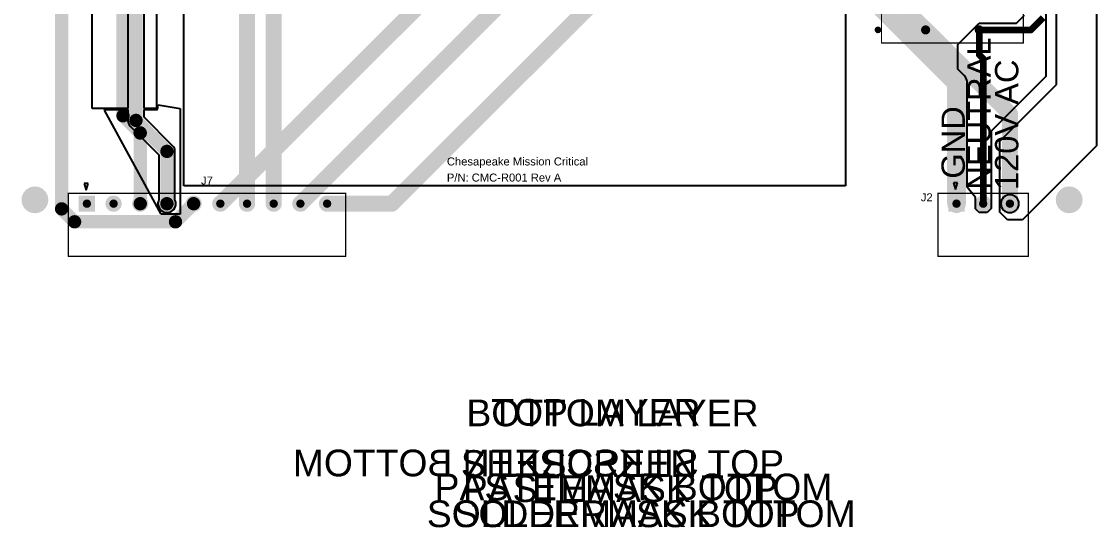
# Model space of a CAD drawing. Header units: millimetres. Extents: x -3.97 to 4.08, y -5.08 to 3.06.
# Drawn here: x -3.97 to 4.08, y -5.08 to -1.29 of the extents above; entities that cross this region are included whole.
import ezdxf

# ---------------------------------------------------------------- set-up
doc = ezdxf.new("R2010")
doc.units = ezdxf.units.MM
doc.header["$MEASUREMENT"] = 0
for name, color, linetype in [('BottomLayer', 5, 'Continuous'), ('BottomOverlay', 54, 'Continuous'), ('BottomPaste', 16, 'Continuous'), ('BottomSolder', 6, 'Continuous'), ('MultiLayer', 9, 'Continuous'), ('PadHoleLayer', 156, 'Continuous'), ('TopLayer', 1, 'Continuous'), ('TopOverlay', 2, 'Continuous'), ('TopPaste', 8, 'Continuous'), ('TopSolder', 216, 'Continuous')]:
    doc.layers.add(name, color=color, linetype=linetype)
doc.styles.add('Arial', font='', dxfattribs={"height": 0.2})
doc.styles.get('Arial').set_extended_font_data('Arial')

# ---------------------------------------------------------------- blocks, each defined once
blk = doc.blocks.new('RELAY_J115F2_1')
at = {"layer": 'BottomLayer'}
h = blk.add_hatch(color=5, dxfattribs=at)
edge = h.paths.add_edge_path()
edge.add_arc((-0.3504, 0.4508), 0.0738, 0, 360)
h = blk.add_hatch(color=5, dxfattribs=at)
edge = h.paths.add_edge_path()
edge.add_arc((-0.3504, 0.1516), 0.0738, 0, 360)
h = blk.add_hatch(color=5, dxfattribs=at)
edge = h.paths.add_edge_path()
edge.add_arc((0.3504, 0.0531), 0.0738, 0, 360)
h = blk.add_hatch(color=5, dxfattribs=at)
edge = h.paths.add_edge_path()
edge.add_arc((-0.2008, -0.4508), 0.0325, 0, 360)
h = blk.add_hatch(color=5, dxfattribs=at)
edge = h.paths.add_edge_path()
edge.add_arc((0.2008, -0.4508), 0.0325, 0, 360)
at = {"layer": 'BottomSolder'}
h = blk.add_hatch(color=6, dxfattribs=at)
edge = h.paths.add_edge_path()
edge.add_arc((-0.3504, 0.4508), 0.0758, 0, 360)
h = blk.add_hatch(color=6, dxfattribs=at)
edge = h.paths.add_edge_path()
edge.add_arc((-0.3504, 0.1516), 0.0758, 0, 360)
h = blk.add_hatch(color=6, dxfattribs=at)
edge = h.paths.add_edge_path()
edge.add_arc((0.3504, 0.0531), 0.0758, 0, 360)
h = blk.add_hatch(color=6, dxfattribs=at)
edge = h.paths.add_edge_path()
edge.add_arc((-0.2008, -0.4508), 0.0345, 0, 360)
h = blk.add_hatch(color=6, dxfattribs=at)
edge = h.paths.add_edge_path()
edge.add_arc((0.2008, -0.4508), 0.0345, 0, 360)
at = {"layer": 'MultiLayer'}
h = blk.add_hatch(color=9, dxfattribs=at)
edge = h.paths.add_edge_path()
edge.add_arc((-0.3504, 0.4508), 0.0738, 0, 360)
h = blk.add_hatch(color=9, dxfattribs=at)
edge = h.paths.add_edge_path()
edge.add_arc((-0.3504, 0.1516), 0.0738, 0, 360)
h = blk.add_hatch(color=9, dxfattribs=at)
edge = h.paths.add_edge_path()
edge.add_arc((0.3504, 0.0531), 0.0738, 0, 360)
h = blk.add_hatch(color=9, dxfattribs=at)
edge = h.paths.add_edge_path()
edge.add_arc((-0.2008, -0.4508), 0.0325, 0, 360)
h = blk.add_hatch(color=9, dxfattribs=at)
edge = h.paths.add_edge_path()
edge.add_arc((0.2008, -0.4508), 0.0325, 0, 360)
at = {"layer": 'PadHoleLayer'}
h = blk.add_hatch(color=156, dxfattribs=at)
edge = h.paths.add_edge_path()
edge.add_arc((-0.3504, 0.4508), 0.0492, 0, 360)
h = blk.add_hatch(color=156, dxfattribs=at)
edge = h.paths.add_edge_path()
edge.add_arc((-0.3504, 0.1516), 0.0492, 0, 360)
h = blk.add_hatch(color=156, dxfattribs=at)
edge = h.paths.add_edge_path()
edge.add_arc((0.3504, 0.0531), 0.0492, 0, 360)
h = blk.add_hatch(color=156, dxfattribs=at)
edge = h.paths.add_edge_path()
edge.add_arc((-0.2008, -0.4508), 0.0217, 0, 360)
h = blk.add_hatch(color=156, dxfattribs=at)
edge = h.paths.add_edge_path()
edge.add_arc((0.2008, -0.4508), 0.0217, 0, 360)
at = {"layer": 'TopLayer'}
h = blk.add_hatch(color=1, dxfattribs=at)
edge = h.paths.add_edge_path()
edge.add_arc((-0.3504, 0.4508), 0.0738, 0, 360)
h = blk.add_hatch(color=1, dxfattribs=at)
edge = h.paths.add_edge_path()
edge.add_arc((-0.3504, 0.1516), 0.0738, 0, 360)
h = blk.add_hatch(color=1, dxfattribs=at)
edge = h.paths.add_edge_path()
edge.add_arc((0.3504, 0.0531), 0.0738, 0, 360)
h = blk.add_hatch(color=1, dxfattribs=at)
edge = h.paths.add_edge_path()
edge.add_arc((-0.2008, -0.4508), 0.0325, 0, 360)
h = blk.add_hatch(color=1, dxfattribs=at)
edge = h.paths.add_edge_path()
edge.add_arc((0.2008, -0.4508), 0.0325, 0, 360)
at = {"layer": 'TopSolder'}
h = blk.add_hatch(color=216, dxfattribs=at)
edge = h.paths.add_edge_path()
edge.add_arc((-0.3504, 0.4508), 0.0758, 0, 360)
h = blk.add_hatch(color=216, dxfattribs=at)
edge = h.paths.add_edge_path()
edge.add_arc((-0.3504, 0.1516), 0.0758, 0, 360)
h = blk.add_hatch(color=216, dxfattribs=at)
edge = h.paths.add_edge_path()
edge.add_arc((0.3504, 0.0531), 0.0758, 0, 360)
h = blk.add_hatch(color=216, dxfattribs=at)
edge = h.paths.add_edge_path()
edge.add_arc((-0.2008, -0.4508), 0.0345, 0, 360)
h = blk.add_hatch(color=216, dxfattribs=at)
edge = h.paths.add_edge_path()
edge.add_arc((0.2008, -0.4508), 0.0345, 0, 360)
at = {"layer": 'TopOverlay', "const_width": 0.00787}
for points in [[(-0.5315, 0.7106), (0.5315, 0.7106)], [(-0.5315, -0.5497), (-0.5315, 0.7102)], [(0.5315, -0.5497), (0.5315, 0.7102)], [(-0.5315, -0.5492), (0.5315, -0.5492)]]:
    blk.add_lwpolyline(points, dxfattribs=at)
at = {"layer": 'TopOverlay'}
for points, const_width in [([(-0.5335, 0.7106, 1), (-0.5295, 0.7106, 1)], 0.00394), ([(-0.5335, 0.7102, 1), (-0.5295, 0.7102, 1)], 0.00394), ([(0.5295, 0.7106, 1), (0.5335, 0.7106, 1)], 0.00394), ([(0.5295, 0.7102, 1), (0.5335, 0.7102, 1)], 0.00394), ([(-0.5479, -0.4508, 1), (-0.5679, -0.4508, 1)], 0.03), ([(-0.5754, -0.4508, 1), (-0.5604, -0.4508, 1)], 0.015), ([(-0.5554, -0.4508, 1), (-0.5404, -0.4508, 1)], 0.015), ([(-0.5335, -0.5492, 1), (-0.5295, -0.5492, 1)], 0.00394), ([(-0.5335, -0.5497, 1), (-0.5295, -0.5497, 1)], 0.00394), ([(0.5295, -0.5492, 1), (0.5335, -0.5492, 1)], 0.00394), ([(0.5295, -0.5497, 1), (0.5335, -0.5497, 1)], 0.00394)]:
    blk.add_lwpolyline(points, format="xyb", close=True, dxfattribs=dict(at, const_width=const_width))
blk = doc.blocks.new('HDR1X3_MOLEX_TERMINAL_3')
at = {"layer": 'BottomLayer'}
blk.add_hatch(color=5, dxfattribs=at).paths.add_polyline_path([(0.0803, -0.0197), (0.1984, -0.0197), (0.1984, -0.1378), (0.0803, -0.1378)])
h = blk.add_hatch(color=5, dxfattribs=at)
edge = h.paths.add_edge_path()
edge.add_arc((0.3394, -0.0787), 0.0591, 0, 360)
h = blk.add_hatch(color=5, dxfattribs=at)
edge = h.paths.add_edge_path()
edge.add_arc((0.5394, -0.0787), 0.0591, 0, 360)
at = {"layer": 'BottomSolder'}
blk.add_hatch(color=6, dxfattribs=at).paths.add_polyline_path([(0.0783, -0.0177), (0.2004, -0.0177), (0.2004, -0.1398), (0.0783, -0.1398)])
h = blk.add_hatch(color=6, dxfattribs=at)
edge = h.paths.add_edge_path()
edge.add_arc((0.3394, -0.0787), 0.0611, 0, 360)
h = blk.add_hatch(color=6, dxfattribs=at)
edge = h.paths.add_edge_path()
edge.add_arc((0.5394, -0.0787), 0.0611, 0, 360)
at = {"layer": 'MultiLayer'}
blk.add_hatch(color=9, dxfattribs=at).paths.add_polyline_path([(0.0803, -0.0197), (0.1984, -0.0197), (0.1984, -0.1378), (0.0803, -0.1378)])
h = blk.add_hatch(color=9, dxfattribs=at)
edge = h.paths.add_edge_path()
edge.add_arc((0.3394, -0.0787), 0.0591, 0, 360)
h = blk.add_hatch(color=9, dxfattribs=at)
edge = h.paths.add_edge_path()
edge.add_arc((0.5394, -0.0787), 0.0591, 0, 360)
at = {"layer": 'PadHoleLayer'}
h = blk.add_hatch(color=156, dxfattribs=at)
edge = h.paths.add_edge_path()
edge.add_arc((0.1394, -0.0787), 0.0315, 0, 360)
h = blk.add_hatch(color=156, dxfattribs=at)
edge = h.paths.add_edge_path()
edge.add_arc((0.3394, -0.0787), 0.0315, 0, 360)
h = blk.add_hatch(color=156, dxfattribs=at)
edge = h.paths.add_edge_path()
edge.add_arc((0.5394, -0.0787), 0.0315, 0, 360)
at = {"layer": 'TopLayer'}
blk.add_hatch(color=1, dxfattribs=at).paths.add_polyline_path([(0.0803, -0.0197), (0.1984, -0.0197), (0.1984, -0.1378), (0.0803, -0.1378)])
h = blk.add_hatch(color=1, dxfattribs=at)
edge = h.paths.add_edge_path()
edge.add_arc((0.3394, -0.0787), 0.0591, 0, 360)
h = blk.add_hatch(color=1, dxfattribs=at)
edge = h.paths.add_edge_path()
edge.add_arc((0.5394, -0.0787), 0.0591, 0, 360)
at = {"layer": 'TopSolder'}
blk.add_hatch(color=216, dxfattribs=at).paths.add_polyline_path([(0.0783, -0.0177), (0.2004, -0.0177), (0.2004, -0.1398), (0.0783, -0.1398)])
h = blk.add_hatch(color=216, dxfattribs=at)
edge = h.paths.add_edge_path()
edge.add_arc((0.3394, -0.0787), 0.0611, 0, 360)
h = blk.add_hatch(color=216, dxfattribs=at)
edge = h.paths.add_edge_path()
edge.add_arc((0.5394, -0.0787), 0.0611, 0, 360)
at = {"layer": 'TopOverlay'}
for p, q in [((0.1169, 0.0772), (0.1319, 0.0272)), ((0.1469, 0.0772), (0.1169, 0.0772)), ((0.1319, 0.0272), (0.1469, 0.0772))]:
    blk.add_line(p, q, dxfattribs=at)
at = {"layer": 'TopOverlay', "const_width": 0.01}
for points in [[(0, -0.4724), (0, 0)], [(0, 0), (0.6787, 0)], [(0.6787, -0.4724), (0.6787, 0)], [(0, -0.4724), (0.6787, -0.4724)]]:
    blk.add_lwpolyline(points, dxfattribs=at)
at = {"layer": 'TopOverlay', "const_width": 0.005}
for points in [[(-0.0025, 0, 1), (0.0025, 0, 1)], [(-0.0025, 0, 1), (0.0025, 0, 1)], [(0.6762, 0, 1), (0.6812, 0, 1)], [(0.6762, 0, 1), (0.6812, 0, 1)], [(-0.0025, -0.4724, 1), (0.0025, -0.4724, 1)], [(-0.0025, -0.4724, 1), (0.0025, -0.4724, 1)], [(0.6762, -0.4724, 1), (0.6812, -0.4724, 1)], [(0.6762, -0.4724, 1), (0.6812, -0.4724, 1)]]:
    blk.add_lwpolyline(points, format="xyb", close=True, dxfattribs=at)
blk = doc.blocks.new('HDR1X10_MOLEX_TERMINAL_8')
at = {"layer": 'BottomLayer'}
blk.add_hatch(color=5, dxfattribs=at).paths.add_polyline_path([(0.0803, -0.0197), (0.1984, -0.0197), (0.1984, -0.1378), (0.0803, -0.1378)])
h = blk.add_hatch(color=5, dxfattribs=at)
edge = h.paths.add_edge_path()
edge.add_arc((0.3394, -0.0787), 0.0591, 0, 360)
h = blk.add_hatch(color=5, dxfattribs=at)
edge = h.paths.add_edge_path()
edge.add_arc((0.5394, -0.0787), 0.0591, 0, 360)
h = blk.add_hatch(color=5, dxfattribs=at)
edge = h.paths.add_edge_path()
edge.add_arc((0.7394, -0.0787), 0.0591, 0, 360)
h = blk.add_hatch(color=5, dxfattribs=at)
edge = h.paths.add_edge_path()
edge.add_arc((0.9394, -0.0787), 0.0591, 0, 360)
h = blk.add_hatch(color=5, dxfattribs=at)
edge = h.paths.add_edge_path()
edge.add_arc((1.1394, -0.0787), 0.0591, 0, 360)
h = blk.add_hatch(color=5, dxfattribs=at)
edge = h.paths.add_edge_path()
edge.add_arc((1.3394, -0.0787), 0.0591, 0, 360)
h = blk.add_hatch(color=5, dxfattribs=at)
edge = h.paths.add_edge_path()
edge.add_arc((1.5394, -0.0787), 0.0591, 0, 360)
h = blk.add_hatch(color=5, dxfattribs=at)
edge = h.paths.add_edge_path()
edge.add_arc((1.7394, -0.0787), 0.0591, 0, 360)
h = blk.add_hatch(color=5, dxfattribs=at)
edge = h.paths.add_edge_path()
edge.add_arc((1.9394, -0.0787), 0.0591, 0, 360)
at = {"layer": 'BottomSolder'}
blk.add_hatch(color=6, dxfattribs=at).paths.add_polyline_path([(0.0783, -0.0177), (0.2004, -0.0177), (0.2004, -0.1398), (0.0783, -0.1398)])
h = blk.add_hatch(color=6, dxfattribs=at)
edge = h.paths.add_edge_path()
edge.add_arc((0.3394, -0.0787), 0.0611, 0, 360)
h = blk.add_hatch(color=6, dxfattribs=at)
edge = h.paths.add_edge_path()
edge.add_arc((0.5394, -0.0787), 0.0611, 0, 360)
h = blk.add_hatch(color=6, dxfattribs=at)
edge = h.paths.add_edge_path()
edge.add_arc((0.7394, -0.0787), 0.0611, 0, 360)
h = blk.add_hatch(color=6, dxfattribs=at)
edge = h.paths.add_edge_path()
edge.add_arc((0.9394, -0.0787), 0.0611, 0, 360)
h = blk.add_hatch(color=6, dxfattribs=at)
edge = h.paths.add_edge_path()
edge.add_arc((1.1394, -0.0787), 0.0611, 0, 360)
h = blk.add_hatch(color=6, dxfattribs=at)
edge = h.paths.add_edge_path()
edge.add_arc((1.3394, -0.0787), 0.0611, 0, 360)
h = blk.add_hatch(color=6, dxfattribs=at)
edge = h.paths.add_edge_path()
edge.add_arc((1.5394, -0.0787), 0.0611, 0, 360)
h = blk.add_hatch(color=6, dxfattribs=at)
edge = h.paths.add_edge_path()
edge.add_arc((1.7394, -0.0787), 0.0611, 0, 360)
h = blk.add_hatch(color=6, dxfattribs=at)
edge = h.paths.add_edge_path()
edge.add_arc((1.9394, -0.0787), 0.0611, 0, 360)
at = {"layer": 'MultiLayer'}
blk.add_hatch(color=9, dxfattribs=at).paths.add_polyline_path([(0.0803, -0.0197), (0.1984, -0.0197), (0.1984, -0.1378), (0.0803, -0.1378)])
h = blk.add_hatch(color=9, dxfattribs=at)
edge = h.paths.add_edge_path()
edge.add_arc((0.3394, -0.0787), 0.0591, 0, 360)
h = blk.add_hatch(color=9, dxfattribs=at)
edge = h.paths.add_edge_path()
edge.add_arc((0.5394, -0.0787), 0.0591, 0, 360)
h = blk.add_hatch(color=9, dxfattribs=at)
edge = h.paths.add_edge_path()
edge.add_arc((0.7394, -0.0787), 0.0591, 0, 360)
h = blk.add_hatch(color=9, dxfattribs=at)
edge = h.paths.add_edge_path()
edge.add_arc((0.9394, -0.0787), 0.0591, 0, 360)
h = blk.add_hatch(color=9, dxfattribs=at)
edge = h.paths.add_edge_path()
edge.add_arc((1.1394, -0.0787), 0.0591, 0, 360)
h = blk.add_hatch(color=9, dxfattribs=at)
edge = h.paths.add_edge_path()
edge.add_arc((1.3394, -0.0787), 0.0591, 0, 360)
h = blk.add_hatch(color=9, dxfattribs=at)
edge = h.paths.add_edge_path()
edge.add_arc((1.5394, -0.0787), 0.0591, 0, 360)
h = blk.add_hatch(color=9, dxfattribs=at)
edge = h.paths.add_edge_path()
edge.add_arc((1.7394, -0.0787), 0.0591, 0, 360)
h = blk.add_hatch(color=9, dxfattribs=at)
edge = h.paths.add_edge_path()
edge.add_arc((1.9394, -0.0787), 0.0591, 0, 360)
at = {"layer": 'PadHoleLayer'}
h = blk.add_hatch(color=156, dxfattribs=at)
edge = h.paths.add_edge_path()
edge.add_arc((0.1394, -0.0787), 0.0315, 0, 360)
h = blk.add_hatch(color=156, dxfattribs=at)
edge = h.paths.add_edge_path()
edge.add_arc((0.3394, -0.0787), 0.0315, 0, 360)
h = blk.add_hatch(color=156, dxfattribs=at)
edge = h.paths.add_edge_path()
edge.add_arc((0.5394, -0.0787), 0.0315, 0, 360)
h = blk.add_hatch(color=156, dxfattribs=at)
edge = h.paths.add_edge_path()
edge.add_arc((0.7394, -0.0787), 0.0315, 0, 360)
h = blk.add_hatch(color=156, dxfattribs=at)
edge = h.paths.add_edge_path()
edge.add_arc((0.9394, -0.0787), 0.0315, 0, 360)
h = blk.add_hatch(color=156, dxfattribs=at)
edge = h.paths.add_edge_path()
edge.add_arc((1.1394, -0.0787), 0.0315, 0, 360)
h = blk.add_hatch(color=156, dxfattribs=at)
edge = h.paths.add_edge_path()
edge.add_arc((1.3394, -0.0787), 0.0315, 0, 360)
h = blk.add_hatch(color=156, dxfattribs=at)
edge = h.paths.add_edge_path()
edge.add_arc((1.5394, -0.0787), 0.0315, 0, 360)
h = blk.add_hatch(color=156, dxfattribs=at)
edge = h.paths.add_edge_path()
edge.add_arc((1.7394, -0.0787), 0.0315, 0, 360)
h = blk.add_hatch(color=156, dxfattribs=at)
edge = h.paths.add_edge_path()
edge.add_arc((1.9394, -0.0787), 0.0315, 0, 360)
at = {"layer": 'TopLayer'}
blk.add_hatch(color=1, dxfattribs=at).paths.add_polyline_path([(0.0803, -0.0197), (0.1984, -0.0197), (0.1984, -0.1378), (0.0803, -0.1378)])
h = blk.add_hatch(color=1, dxfattribs=at)
edge = h.paths.add_edge_path()
edge.add_arc((0.3394, -0.0787), 0.0591, 0, 360)
h = blk.add_hatch(color=1, dxfattribs=at)
edge = h.paths.add_edge_path()
edge.add_arc((0.5394, -0.0787), 0.0591, 0, 360)
h = blk.add_hatch(color=1, dxfattribs=at)
edge = h.paths.add_edge_path()
edge.add_arc((0.7394, -0.0787), 0.0591, 0, 360)
h = blk.add_hatch(color=1, dxfattribs=at)
edge = h.paths.add_edge_path()
edge.add_arc((0.9394, -0.0787), 0.0591, 0, 360)
h = blk.add_hatch(color=1, dxfattribs=at)
edge = h.paths.add_edge_path()
edge.add_arc((1.1394, -0.0787), 0.0591, 0, 360)
h = blk.add_hatch(color=1, dxfattribs=at)
edge = h.paths.add_edge_path()
edge.add_arc((1.3394, -0.0787), 0.0591, 0, 360)
h = blk.add_hatch(color=1, dxfattribs=at)
edge = h.paths.add_edge_path()
edge.add_arc((1.5394, -0.0787), 0.0591, 0, 360)
h = blk.add_hatch(color=1, dxfattribs=at)
edge = h.paths.add_edge_path()
edge.add_arc((1.7394, -0.0787), 0.0591, 0, 360)
h = blk.add_hatch(color=1, dxfattribs=at)
edge = h.paths.add_edge_path()
edge.add_arc((1.9394, -0.0787), 0.0591, 0, 360)
at = {"layer": 'TopSolder'}
blk.add_hatch(color=216, dxfattribs=at).paths.add_polyline_path([(0.0783, -0.0177), (0.2004, -0.0177), (0.2004, -0.1398), (0.0783, -0.1398)])
h = blk.add_hatch(color=216, dxfattribs=at)
edge = h.paths.add_edge_path()
edge.add_arc((0.3394, -0.0787), 0.0611, 0, 360)
h = blk.add_hatch(color=216, dxfattribs=at)
edge = h.paths.add_edge_path()
edge.add_arc((0.5394, -0.0787), 0.0611, 0, 360)
h = blk.add_hatch(color=216, dxfattribs=at)
edge = h.paths.add_edge_path()
edge.add_arc((0.7394, -0.0787), 0.0611, 0, 360)
h = blk.add_hatch(color=216, dxfattribs=at)
edge = h.paths.add_edge_path()
edge.add_arc((0.9394, -0.0787), 0.0611, 0, 360)
h = blk.add_hatch(color=216, dxfattribs=at)
edge = h.paths.add_edge_path()
edge.add_arc((1.1394, -0.0787), 0.0611, 0, 360)
h = blk.add_hatch(color=216, dxfattribs=at)
edge = h.paths.add_edge_path()
edge.add_arc((1.3394, -0.0787), 0.0611, 0, 360)
h = blk.add_hatch(color=216, dxfattribs=at)
edge = h.paths.add_edge_path()
edge.add_arc((1.5394, -0.0787), 0.0611, 0, 360)
h = blk.add_hatch(color=216, dxfattribs=at)
edge = h.paths.add_edge_path()
edge.add_arc((1.7394, -0.0787), 0.0611, 0, 360)
h = blk.add_hatch(color=216, dxfattribs=at)
edge = h.paths.add_edge_path()
edge.add_arc((1.9394, -0.0787), 0.0611, 0, 360)
at = {"layer": 'TopOverlay'}
for p, q in [((0.1194, 0.0713), (0.1344, 0.0213)), ((0.1494, 0.0713), (0.1194, 0.0713)), ((0.1344, 0.0213), (0.1494, 0.0713))]:
    blk.add_line(p, q, dxfattribs=at)
at = {"layer": 'TopOverlay', "const_width": 0.01}
for points in [[(0, -0.4724), (0, 0)], [(0, 0), (2.0787, 0)], [(2.0787, -0.4724), (2.0787, 0)], [(0, -0.4724), (2.0787, -0.4724)]]:
    blk.add_lwpolyline(points, dxfattribs=at)
at = {"layer": 'TopOverlay', "const_width": 0.005}
for points in [[(-0.0025, 0, 1), (0.0025, 0, 1)], [(-0.0025, 0, 1), (0.0025, 0, 1)], [(2.0762, 0, 1), (2.0812, 0, 1)], [(2.0762, 0, 1), (2.0812, 0, 1)], [(-0.0025, -0.4724, 1), (0.0025, -0.4724, 1)], [(-0.0025, -0.4724, 1), (0.0025, -0.4724, 1)], [(2.0762, -0.4724, 1), (2.0812, -0.4724, 1)], [(2.0762, -0.4724, 1), (2.0812, -0.4724, 1)]]:
    blk.add_lwpolyline(points, format="xyb", close=True, dxfattribs=at)

msp = doc.modelspace()

# ---------------------------------------------------------------- hatches: boundary and pattern name
at = {"layer": 'BottomLayer'}
h = msp.add_hatch(color=5, dxfattribs=at)
edge = h.paths.add_edge_path()
edge.add_arc((-3.8722, -2.6223), 0.0984, 0, 360)
h = msp.add_hatch(color=5, dxfattribs=at)
edge = h.paths.add_edge_path()
edge.add_arc((3.8778, -2.6223), 0.0984, 0, 360)
at = {"layer": 'BottomSolder'}
h = msp.add_hatch(color=6, dxfattribs=at)
edge = h.paths.add_edge_path()
edge.add_arc((-3.8722, -2.6223), 0.1004, 0, 360)
h = msp.add_hatch(color=6, dxfattribs=at)
edge = h.paths.add_edge_path()
edge.add_arc((3.8778, -2.6223), 0.1004, 0, 360)
at = {"layer": 'MultiLayer'}
h = msp.add_hatch(color=9, dxfattribs=at)
edge = h.paths.add_edge_path()
edge.add_arc((-3.8722, -2.6223), 0.0984, 0, 360)
h = msp.add_hatch(color=9, dxfattribs=at)
edge = h.paths.add_edge_path()
edge.add_arc((3.8778, -2.6223), 0.0984, 0, 360)
at = {"layer": 'PadHoleLayer'}
h = msp.add_hatch(color=156, dxfattribs=at)
edge = h.paths.add_edge_path()
edge.add_arc((-3.8722, -2.6223), 0.0984, 0, 360)
h = msp.add_hatch(color=156, dxfattribs=at)
edge = h.paths.add_edge_path()
edge.add_arc((3.8778, -2.6223), 0.0984, 0, 360)
at = {"layer": 'TopLayer'}
h = msp.add_hatch(color=1, dxfattribs=at)
edge = h.paths.add_edge_path()
edge.add_arc((-3.8722, -2.6223), 0.0984, 0, 360)
h = msp.add_hatch(color=1, dxfattribs=at)
edge = h.paths.add_edge_path()
edge.add_arc((3.8778, -2.6223), 0.0984, 0, 360)
at = {"layer": 'TopSolder'}
h = msp.add_hatch(color=216, dxfattribs=at)
edge = h.paths.add_edge_path()
edge.add_arc((-3.8722, -2.6223), 0.1004, 0, 360)
h = msp.add_hatch(color=216, dxfattribs=at)
edge = h.paths.add_edge_path()
edge.add_arc((3.8778, -2.6223), 0.1004, 0, 360)

# ---------------------------------------------------------------- linework, layer by layer
at = {"layer": 'BottomLayer'}
for p, q in [((-3.443, -1.9373), (-3.443, 1.765)), ((-2.9605, 1.3267), (-2.9605, -1.9373)), ((-3.1753, 1.264), (-3.1753, -1.9373)), ((-3.0547, -1.9373), (-3.0547, 1.239)), ((-2.9523, -1.9141), (-2.9485, -1.9109)), ((-2.9523, -1.9373), (-2.9523, -1.9141)), ((-2.9485, -1.9109), (-2.785, -1.9373)), ((-3.1753, -1.9373), (-3.443, -1.9373)), ((-3.3516, -1.9498), (-3.349, -1.9455)), ((-2.9252, -2.73), (-3.3516, -1.9498)), ((-3.349, -1.9455), (-3.1753, -1.9455)), ((-3.1753, -1.9455), (-3.1753, -2.027)), ((-2.9605, -1.9373), (-3.0547, -1.9373)), ((-3.0547, -2.002), (-3.0547, -1.9455)), ((-3.0547, -1.9455), (-2.9605, -1.9455)), ((-2.8402, -2.2165), (-3.0547, -2.002)), ((-2.9605, -1.9455), (-2.9574, -1.9449)), ((-2.9574, -1.9449), (-2.9547, -1.9431)), ((-2.9547, -1.9431), (-2.953, -1.9404)), ((-2.953, -1.9404), (-2.9523, -1.9373)), ((-2.785, -1.9373), (-2.785, -2.73)), ((-3.1753, -2.027), (-3.1741, -2.0388)), ((-3.1741, -2.0388), (-3.1707, -2.0501)), ((-3.1707, -2.0501), (-3.1651, -2.0605)), ((-3.1651, -2.0605), (-3.1576, -2.0696)), ((-3.1576, -2.0696), (-2.9432, -2.2841)), ((-2.8327, -2.2256), (-2.8402, -2.2165)), ((-2.8272, -2.2361), (-2.8327, -2.2256)), ((-2.8237, -2.2474), (-2.8272, -2.2361)), ((-2.8226, -2.2591), (-2.8237, -2.2474)), ((-2.9432, -2.2841), (-2.9432, -2.6214)), ((-2.8226, -2.6214), (-2.8226, -2.2591)), ((-2.9473, -2.6315), (-2.9499, -2.6445)), ((-2.9499, -2.6445), (-2.9499, -2.6577)), ((-2.9499, -2.6577), (-2.9473, -2.6706)), ((-2.9432, -2.6214), (-2.9473, -2.6315)), ((-2.8184, -2.6315), (-2.8226, -2.6214)), ((-2.8158, -2.6445), (-2.8184, -2.6315)), ((-2.8184, -2.6706), (-2.8158, -2.6577)), ((-2.8158, -2.6577), (-2.8158, -2.6445)), ((-2.9473, -2.6706), (-2.9423, -2.6828)), ((-2.9423, -2.6828), (-2.935, -2.6938)), ((-2.935, -2.6938), (-2.9256, -2.7031)), ((-2.9256, -2.7031), (-2.9146, -2.7105)), ((-2.785, -2.73), (-2.9252, -2.73)), ((-2.9146, -2.7105), (-2.9024, -2.7155)), ((-2.9024, -2.7155), (-2.8895, -2.7181)), ((-2.8895, -2.7181), (-2.8763, -2.7181)), ((-2.8763, -2.7181), (-2.8633, -2.7155)), ((-2.8633, -2.7155), (-2.8511, -2.7105)), ((-2.8511, -2.7105), (-2.8401, -2.7031)), ((-2.8401, -2.7031), (-2.8308, -2.6938)), ((-2.8308, -2.6938), (-2.8234, -2.6828)), ((-2.8234, -2.6828), (-2.8184, -2.6706))]:
    msp.add_line(p, q, dxfattribs=at)
for points, const_width in [([(-3.115, -2.027), (-3.115, 1.264)], 0.1), ([(-1.197, -2.6511), (2.1291, 0.6751)], 0.12), ([(-2.2829, -2.6511), (-2.2829, -0.7231)], 0.12), ([(-2.082, -2.6502), (-2.082, -0.7231)], 0.12), ([(-1.8829, -2.6511), (-0.1972, -0.9654)], 0.12), ([(2.6524, -1.1985), (2.802, -1.3481)], 0.12), ([(2.8055, -1.3481), (3.4334, -1.9759)], 0.12), ([(3.4334, -2.6511), (3.4334, -1.9759)], 0.12), ([(-3.115, -2.027), (-2.8829, -2.2591)], 0.1), ([(-2.8829, -2.6511), (-2.8829, -2.2591)], 0.1), ([(-1.6829, -2.6511), (-1.197, -2.6511)], 0.12)]:
    msp.add_lwpolyline(points, dxfattribs=dict(at, const_width=const_width))
for points, const_width in [([(2.772, -1.3481, 1), (2.832, -1.3481, 1)], 0.06), ([(2.7755, -1.3481, 1), (2.8355, -1.3481, 1)], 0.06), ([(3.4034, -1.9759, 1), (3.4634, -1.9759, 1)], 0.06), ([(3.4034, -1.9759, 1), (3.4634, -1.9759, 1)], 0.06), ([(-3.14, -2.027, 1), (-3.09, -2.027, 1)], 0.05), ([(-3.14, -2.027, 1), (-3.09, -2.027, 1)], 0.05), ([(-2.9079, -2.2591, 1), (-2.8579, -2.2591, 1)], 0.05), ([(-2.9079, -2.2591, 1), (-2.8579, -2.2591, 1)], 0.05), ([(-2.9079, -2.6511, 1), (-2.8579, -2.6511, 1)], 0.05), ([(-2.3129, -2.6511, 1), (-2.2529, -2.6511, 1)], 0.06), ([(-2.112, -2.6502, 1), (-2.052, -2.6502, 1)], 0.06), ([(-1.9129, -2.6511, 1), (-1.8529, -2.6511, 1)], 0.06), ([(-1.7129, -2.6511, 1), (-1.6529, -2.6511, 1)], 0.06), ([(-1.227, -2.6511, 1), (-1.167, -2.6511, 1)], 0.06), ([(-1.227, -2.6511, 1), (-1.167, -2.6511, 1)], 0.06), ([(3.4034, -2.6511, 1), (3.4634, -2.6511, 1)], 0.06)]:
    msp.add_lwpolyline(points, format="xyb", close=True, dxfattribs=dict(at, const_width=const_width))
at = {"layer": 'TopLayer'}
for p, q in [((4.0824, 1.823), (4.0824, -2.2177)), ((3.7828, -1.7573), (3.7828, 1.5027)), ((3.7028, 1.3232), (3.7028, -1.6973)), ((2.2028, -0.6173), (2.2028, -2.5173)), ((-2.7572, -2.5173), (-2.7572, -0.9773)), ((3.4828, -1.2973), (3.5428, -1.2373)), ((3.0428, -1.4573), (3.2028, -1.2973)), ((3.2028, -1.2973), (3.4828, -1.2973)), ((3.0428, -1.6436), (3.0428, -1.4573)), ((3.0902, -1.6911), (3.0428, -1.6436)), ((3.1002, -1.7033), (3.0902, -1.6911)), ((3.0902, -1.6911), (3.0902, -1.6911)), ((3.1076, -1.7172), (3.1002, -1.7033)), ((3.1122, -1.7322), (3.1076, -1.7172)), ((3.1138, -1.7479), (3.1122, -1.7322)), ((3.1138, -2.5261), (3.1138, -1.7479)), ((3.1138, -1.7479), (3.1138, -1.7479)), ((3.7028, -1.6973), (3.2924, -2.1077)), ((3.3589, -2.1812), (3.7828, -1.7573)), ((3.2924, -2.1077), (3.2924, -2.6877)), ((3.3589, -2.7137), (3.3589, -2.1812)), ((4.0824, -2.2177), (3.5291, -2.771)), ((2.2028, -2.5173), (-2.7572, -2.5173)), ((3.1763, -2.6042), (3.1138, -2.5261)), ((3.1763, -2.6908), (3.1763, -2.6042)), ((3.3673, -2.6379), (3.366, -2.6511)), ((3.366, -2.6511), (3.3673, -2.6642)), ((3.3711, -2.6253), (3.3673, -2.6379)), ((3.3773, -2.6136), (3.3711, -2.6253)), ((3.3857, -2.6034), (3.3773, -2.6136)), ((3.3959, -2.595), (3.3857, -2.6034)), ((3.4076, -2.5888), (3.3959, -2.595)), ((3.4202, -2.585), (3.4076, -2.5888)), ((3.4334, -2.5837), (3.4202, -2.585)), ((3.4465, -2.585), (3.4334, -2.5837)), ((3.4592, -2.5888), (3.4465, -2.585)), ((3.4708, -2.595), (3.4592, -2.5888)), ((3.481, -2.6034), (3.4708, -2.595)), ((3.4894, -2.6136), (3.481, -2.6034)), ((3.4956, -2.6253), (3.4894, -2.6136)), ((3.4995, -2.6379), (3.4956, -2.6253)), ((3.5008, -2.6511), (3.4995, -2.6379)), ((3.4995, -2.6642), (3.5008, -2.6511)), ((3.2028, -2.7173), (3.1763, -2.6908)), ((3.2628, -2.7173), (3.2028, -2.7173)), ((3.2924, -2.6877), (3.2628, -2.7173)), ((3.4148, -2.771), (3.3589, -2.7137)), ((3.3673, -2.6642), (3.3711, -2.6768)), ((3.3711, -2.6768), (3.3773, -2.6885)), ((3.3773, -2.6885), (3.3857, -2.6987)), ((3.3857, -2.6987), (3.3959, -2.7071)), ((3.3959, -2.7071), (3.4076, -2.7133)), ((3.4076, -2.7133), (3.4202, -2.7171)), ((3.4202, -2.7171), (3.4334, -2.7184)), ((3.4334, -2.7184), (3.4465, -2.7171)), ((3.4465, -2.7171), (3.4592, -2.7133)), ((3.4592, -2.7133), (3.4708, -2.7071)), ((3.4708, -2.7071), (3.481, -2.6987)), ((3.481, -2.6987), (3.4894, -2.6885)), ((3.4894, -2.6885), (3.4956, -2.6768)), ((3.4956, -2.6768), (3.4995, -2.6642)), ((3.5291, -2.771), (3.4148, -2.771))]:
    msp.add_line(p, q, dxfattribs=at)
for points, const_width in [([(-3.212, -1.992), (-3.212, 1.7235)], 0.1), ([(-3.672, -2.69), (-3.672, 1.4635)], 0.1), ([(-2.481, -2.6511), (-0.5102, -0.6803)], 0.12), ([(2.4179, -1.1325), (3.0334, -1.7479)], 0.14), ([(3.592, -1.3481), (3.6828, -1.2573)], 0.05), ([(3.2035, -1.3481), (3.592, -1.3481)], 0.05), ([(3.2035, -1.5342), (3.2035, -1.3481)], 0.05), ([(3.2035, -1.5342), (3.2334, -1.564)], 0.05), ([(3.2334, -2.6511), (3.2334, -1.564)], 0.05), ([(3.0334, -2.6511), (3.0334, -1.7479)], 0.14), ([(-3.212, -1.992), (-3.084, -2.12)], 0.1), ([(-3.0829, -2.6511), (-3.0829, -2.1211)], 0.1), ([(-3.084, -2.12), (-3.0829, -2.1211)], 0.05), ([(-3.672, -2.69), (-3.575, -2.787)], 0.1), ([(-2.8188, -2.787), (-2.6829, -2.6511)], 0.1), ([(-3.575, -2.787), (-2.8188, -2.787)], 0.1)]:
    msp.add_lwpolyline(points, dxfattribs=dict(at, const_width=const_width))
for points, const_width in [([(3.191, -1.3481, 1), (3.216, -1.3481, 1)], 0.025), ([(3.191, -1.3481, 1), (3.216, -1.3481, 1)], 0.025), ([(3.5795, -1.3481, 1), (3.6045, -1.3481, 1)], 0.025), ([(3.5795, -1.3481, 1), (3.6045, -1.3481, 1)], 0.025), ([(3.191, -1.5342, 1), (3.216, -1.5342, 1)], 0.025), ([(3.191, -1.5342, 1), (3.216, -1.5342, 1)], 0.025), ([(3.2209, -1.564, 1), (3.2459, -1.564, 1)], 0.025), ([(3.2209, -1.564, 1), (3.2459, -1.564, 1)], 0.025), ([(2.9984, -1.7479, 1), (3.0684, -1.7479, 1)], 0.07), ([(2.9984, -1.7479, 1), (3.0684, -1.7479, 1)], 0.07), ([(-3.237, -1.992, 1), (-3.187, -1.992, 1)], 0.05), ([(-3.237, -1.992, 1), (-3.187, -1.992, 1)], 0.05), ([(-3.109, -2.12, 1), (-3.059, -2.12, 1)], 0.05), ([(-3.1079, -2.1211, 1), (-3.0579, -2.1211, 1)], 0.05), ([(-3.0965, -2.12, 1), (-3.0715, -2.12, 1)], 0.025), ([(-3.0954, -2.1211, 1), (-3.0704, -2.1211, 1)], 0.025), ([(-3.697, -2.69, 1), (-3.647, -2.69, 1)], 0.05), ([(-3.697, -2.69, 1), (-3.647, -2.69, 1)], 0.05), ([(-3.1079, -2.6511, 1), (-3.0579, -2.6511, 1)], 0.05), ([(-2.7079, -2.6511, 1), (-2.6579, -2.6511, 1)], 0.05), ([(-2.511, -2.6511, 1), (-2.451, -2.6511, 1)], 0.06), ([(2.9984, -2.6511, 1), (3.0684, -2.6511, 1)], 0.07), ([(3.2209, -2.6511, 1), (3.2459, -2.6511, 1)], 0.025), ([(-3.6, -2.787, 1), (-3.55, -2.787, 1)], 0.05), ([(-3.6, -2.787, 1), (-3.55, -2.787, 1)], 0.05), ([(-2.8438, -2.787, 1), (-2.7938, -2.787, 1)], 0.05), ([(-2.8438, -2.787, 1), (-2.7938, -2.787, 1)], 0.05)]:
    msp.add_lwpolyline(points, format="xyb", close=True, dxfattribs=dict(at, const_width=const_width))

# ---------------------------------------------------------------- block references
for name, p in [('RELAY_J115F2_1', (3.0028, -0.8973)), ('HDR1X3_MOLEX_TERMINAL_3', (2.894, -2.5723)), ('HDR1X10_MOLEX_TERMINAL_8', (-3.6222, -2.5723))]:
    msp.add_blockref(name, p)

# ---------------------------------------------------------------- texts
at = {"layer": 'BottomLayer', "style": 'Arial'}
msp.add_text('BOTTOM LAYER', height=0.2, rotation=360, dxfattribs=at).set_placement((-0.6387, -4.3195))
at = {"layer": 'BottomOverlay', "style": 'Arial', "text_generation_flag": 2}
msp.add_text('SILKSCREEN BOTTOM', height=0.2, rotation=360, dxfattribs=at).set_placement((1.1028, -4.695))
at = {"layer": 'BottomPaste', "style": 'Arial'}
msp.add_text('PASTEMASK BOTTOM', height=0.2, rotation=360, dxfattribs=at).set_placement((-0.8772, -4.875))
at = {"layer": 'BottomSolder', "style": 'Arial'}
msp.add_text('SOLDERMASK BOTTOM', height=0.2, rotation=360, dxfattribs=at).set_placement((-0.9355, -5.0759))
at = {"layer": 'TopLayer', "style": 'Arial'}
msp.add_text('TOP LAYER', height=0.2, rotation=360, dxfattribs=at).set_placement((-0.4525, -4.315))
at = {"layer": 'TopOverlay', "style": 'Arial'}
for s, height, rotation, p in [('NEUTRAL', 0.175, 90, (3.29, -2.546)), ('120V AC', 0.175, 90, (3.497, -2.5488)), ('GND', 0.175, 90, (3.096, -2.464)), ('SILKSCREEN TOP', 0.2, 360, (-0.6804, -4.699))]:
    msp.add_text(s, height=height, rotation=rotation, dxfattribs=at).set_placement(p)
for s, p in [('Chesapeake Mission Critical', (-0.7852, -2.3645)), ('J7', (-2.6272, -2.5073)), ('P/N: CMC-R001 Rev A', (-0.7852, -2.4853)), ('J2', (2.766, -2.6334))]:
    msp.add_text(s, height=0.06, dxfattribs=at).set_placement(p)
at = {"layer": 'TopPaste', "style": 'Arial'}
msp.add_text('PASTEMASK TOP', height=0.2, rotation=360, dxfattribs=at).set_placement((-0.6656, -4.8875))
at = {"layer": 'TopSolder', "style": 'Arial'}
msp.add_text('SOLDERMASK TOP', height=0.2, rotation=360, dxfattribs=at).set_placement((-0.735, -5.0759))

doc.saveas('drawing.dxf')
